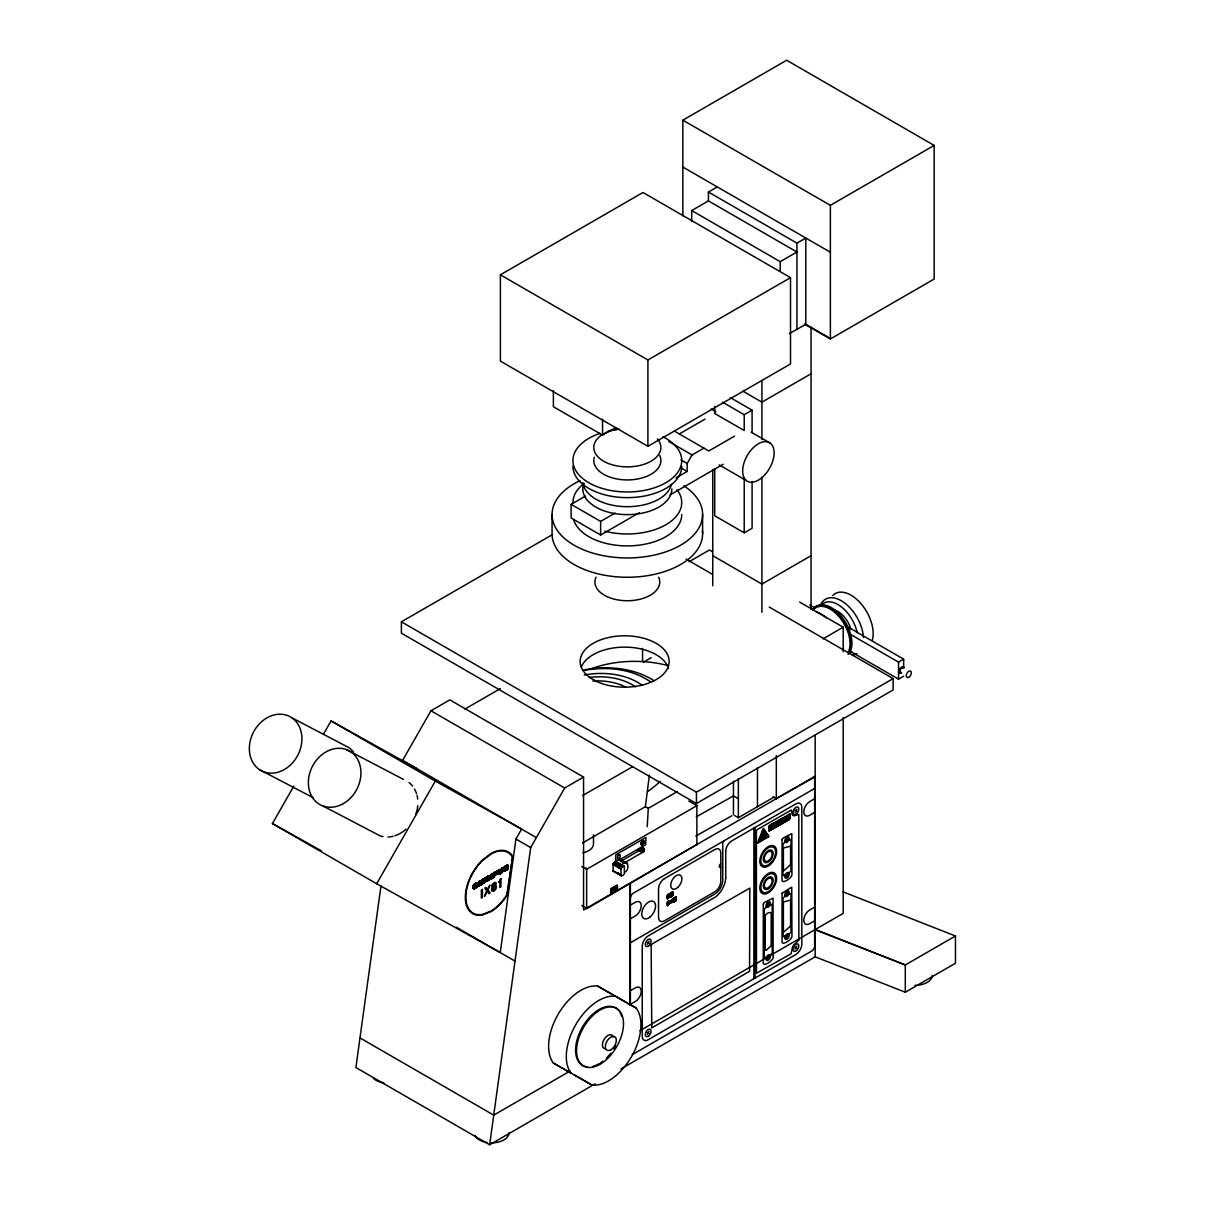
<?xml version="1.0" encoding="UTF-8"?>
<svg xmlns="http://www.w3.org/2000/svg" width="1205" height="1205" viewBox="0 0 1205 1205"><rect width="100%" height="100%" fill="white"/><g stroke="black" fill="none" stroke-linecap="round" stroke-linejoin="round"><path stroke-width="1.5" d="M499.819 872.571L498.448 874.107L498.192 870.326L499.804 869.392C501.566 871.004 498.313 876.668 499.909 872.751M499.879 874.032L502.124 872.48A1.823 1.054 -60 0 0 502.907 871.034L502.952 867.57L501.355 868.504L501.325 871.697L499.714 874.092M507.471 869.468C511.056 862.644 502.455 874.966 505.543 869.784A2.259 1.31 -60 0 0 506.416 869.257L507.712 866.922M630.381 990.706L635.321 987.844A8.375 4.835 -60 0 1 641.241 991.278A8.375 4.835 -60 0 1 635.306 1001.536L630.381 1004.398L630.381 883.461M670.884 892.875L667.434 898.84L667.434 894.863L668.413 894.306L668.413 895.436L672.706 891.971M667.434 903.961L668.413 901.129L667.434 901.702L667.434 905.708L668.413 903.991L675.869 900.828L676.306 897.002L673.475 902.214M669.86 897.439L672.782 895.496L672.767 892.001L669.86 897.439L669.408 896.58L667.434 898.84M762.72 834.282L763.669 831.631L762.84 835.878L763.94 832.022M768.715 829.206L769.603 825.32L790.344 813.962L789.742 819.355L769.031 831.058L768.715 829.206L771.637 824.145M620.921 1068.956L815.167 956.815L815.167 735.05M508.389 867.675L507.109 869.784A11.598 6.703 -60 0 1 506.778 870.04L505.889 870.628M506.296 865.491L504.518 869.197L503.871 867.57A2.32 1.341 -60 0 1 504.443 866.802L508.028 865.326L506.778 866.561M474.363 886.503L473.294 888.627L477.24 886.684A2.787 1.612 -60 0 0 478.039 885.283L478.219 883.702M641.406 847.989L644.419 849.977L641.406 847.416M763.744 834.929L763.096 837.4L763.774 834.342M763.699 835.411L760.144 841.617M613.827 891.79L614.776 889.862L613.887 890.706M615.107 861.861L612.968 864.241L613.315 871.396M621.193 875.93L620.831 868.775L623.106 866.335L614.942 861.952M501.355 871.607L502.952 868.715M640.909 844.057C644.163 836.39 644.329 843.605 641.497 844.871L643.636 840.985L641.211 844.69M647.206 826.72L648.305 808.344L677.225 791.64M763.578 836.963L763.669 835.984M493.041 876.065L496.761 871.2L497.71 872.42A1.732 0.994 -60 0 1 496.987 873.776L496.822 873.941M763.85 833.258L765.07 830.953L763.277 828.407L757.568 843.108L768.986 836.526L765.07 830.953M495.15 874.951L497.334 871.185L494.622 874.288L495.451 871.908M474.529 885.389A2.41 1.401 -60 0 0 474.363 886.187L473.068 888.462L472.857 886.293A2.756 1.582 -60 0 1 473.701 884.786L476.668 882.783L478.219 883.687M644.434 849.932L641.391 848.275M614.505 890.254L613.887 891.836M640.894 843.666L642.325 841.165M761.997 840.548L763.368 837.912M649.39 775.101L645.383 806.702L582.572 842.958M381.006 885.72L355.897 1067.525L489.637 1144.75L595.089 1083.867M323.603 733.935L331.044 720.906L435.291 781.081L521.614 829.1L515.936 839.042L500.256 952.568L376.668 883.747L272.42 823.557L293.824 786.082M489.637 1144.75L530.682 847.567L564.693 787.995L583.566 777.105L583.566 909.971L815.152 776.201M512.185 856.604A34.9 20.154 -60 0 0 491.354 853.848L482.286 860.701L478.069 865.401A35.096 20.259 -60 0 0 468.64 882.241A34.779 20.078 -60 0 0 466.877 888.341A35.111 20.274 -60 0 0 465.958 899.849A34.779 20.078 -60 0 0 468.64 908.691A35.081 20.259 -60 0 0 478.069 914.655L482.286 914.49L491.083 911.04A34.945 20.169 -60 0 0 506.808 894.893L512.697 856.198A35.623 20.575 -60 0 0 491.369 853.261L482.12 860.265L477.813 865.054A35.804 20.666 -60 0 0 468.203 882.226A35.623 20.575 -60 0 0 466.41 888.356A35.804 20.681 -60 0 0 466.365 905.091A35.623 20.575 -60 0 0 468.218 909.218A35.804 20.681 -60 0 0 477.813 915.303L482.12 915.122L491.098 911.598A35.623 20.575 -60 0 0 507.26 894.908L512.697 856.198M640.924 843.47L642.205 841.256M478.204 884.681L476.698 887.241M644.359 850.353L641.346 848.561M497.71 872.465L496.867 873.881M774.981 823.361L773.429 827.669L775.267 825.606L776.065 826.163L774.981 823.361L776.08 821.584M643.937 842.687L643.033 844.253M490.902 876.728C490.676 882.813 487.227 875.809 488.161 880.674L486.82 881.458L486.805 876.894C488.612 874.182 490.209 878.535 488.838 879.545M489.576 878.068L490.631 874.694L492.303 873.73L492.303 878.294L490.947 879.078L490.932 876.743M644.313 850.519L641.271 848.817M643.832 843.003L643.154 844.118M644.253 850.7L641.196 849.043M478.039 885.283L477.165 886.775M778.294 820.304L773.354 828.859M484.485 878.852L486.428 877.12L484.711 882.678L483.13 883.581C480.403 878.4 483.582 881.488 485.013 877.933M697.273 844.313L586.654 908.706L586.654 869.302L697.273 805.437M474.529 885.404L475.192 884.44M769.995 905.076L770.146 904.729A3.148 1.808 -60 0 0 768.218 901.988A3.148 1.808 -60 0 0 766.29 906.958L766.651 907.275A3.148 1.808 -60 0 0 769.784 905.467L772.224 904.368L772.224 953.185L770.146 955.219A3.148 1.808 -60 0 1 768.413 960.069A3.148 1.808 -60 0 1 766.124 957.945A3.148 1.808 -60 0 1 769.784 954.902L769.995 955.053M788.778 894.185L788.913 893.839A3.148 1.808 -60 0 0 786.986 891.098A3.148 1.808 -60 0 0 785.073 896.053L785.419 896.384A3.148 1.808 -60 0 0 788.567 894.577L790.992 893.462L790.992 932.143L788.913 934.176A3.148 1.808 -60 0 1 787.181 939.011A3.148 1.808 -60 0 1 784.907 936.888A3.148 1.808 -60 0 1 788.567 933.845L788.778 933.996M501.22 872.013L502.952 869.046M770.462 828.648A2.003 1.16 -60 0 0 772.782 827.443A2.335 1.341 -60 0 0 773.023 826.796L774.514 823.617M644.088 851.076L639.207 849.028M785.419 935.652L783.084 936.707L782.994 898.087L785.208 896.234M784.214 818.933L785.78 818.376M644.027 851.212L639.524 848.501M784.44 822.458L785.434 820.605M474.906 888.477L477.978 883.129M474.89 884.756L475.824 883.084M785.555 819.852L785.524 819.897A1.898 1.1 -60 0 0 785.871 818.828A1.988 1.145 -60 0 0 785.796 818.361M500.15 873.926L501.054 872.3M769.182 831.104L773.851 822.864M477.451 882.753L476.487 884.47L476.517 882.813M504.443 869.965L503.72 871.215L504.714 869.814M473.49 888.703L474.409 886.79L473.881 888.718M507.004 865.22L506.386 866.561M771.125 830.14L772.164 828.317M475.538 884.214L476.276 882.888M495.767 872.706L496.52 871.305M644.042 842.069L642.431 844.72L644.027 842.205M764.392 829.989L759.105 839.162M474.469 888.612L474.725 887.317M476.547 884.696L477.617 882.813L476.577 884.952M495.451 873.806L493.146 877.797L493.041 873.294L496.37 871.381L495.421 872.902M496.55 874.137L497.755 872.013M499.367 874.197L500.03 872.827M505.151 867.48L504.112 869.272L506.04 865.612M506.04 866.576L506.898 865.25M643.967 851.287L639.358 848.787M583.566 777.105L449.811 699.879L430.953 710.769L402.606 760.4L536.361 837.626M376.668 883.747L435.291 781.081M476.352 884.244L477.12 882.723M474.077 888.703L474.89 887.362M488.432 878.686L489.17 877.391M765.747 831.917L762.931 836.918M787.166 815.183L782.226 823.738M481.337 884.621L482.226 883.084M486.805 877.692L487.483 876.517M495.707 874.634L497.575 871.381M501.611 872.947L502.952 870.613M504.172 870.13L503.6 871.125L503.886 870.281M504.669 869.151L505.874 867.48C509.113 865.612 504.112 871.14 506.778 867.178M503.464 870.914L505.121 869.573L504.443 871.245M505.196 868.971L506.326 867.329L505.061 869.016M505.196 870.974L505.452 869.799M506.19 868.579L507.064 867.088M506.446 870.281L508.254 867.133M762.946 838.59L766.425 832.881M473.701 888.733L474.484 887.046M476.397 884.289L477.3 882.723M476.005 887.829L478.249 883.943M482.271 879.514L481.955 880.689L483.069 879.093M479.68 885.57L480.569 884.033M480.238 885.253L481.126 883.717M480.78 884.937L481.669 883.401M481.051 884.786L481.94 883.235M482.828 881.729L483.762 880.087L482.708 881.593M481.608 884.47L482.497 882.919L482.603 883.898L478.822 886.067L478.822 881.503L480.494 880.539L480.494 884.078L482.603 882.858M482.934 881.849L483.868 880.222M483.25 883.506L484.982 880.509M486.805 878.957L488.311 876.035M488.341 878.505L489.004 877.044M486.805 881.171L488.161 878.807M487.106 881.292L488.161 879.439M488.507 878.852L489.26 877.556M489.29 880.027L492.303 874.514M490.932 878.144L492.303 875.779M490.932 878.776L492.303 876.412M491.776 878.596L492.303 877.361M494.878 873.218L495.722 871.757M495.421 874.8L497.469 871.26M498.192 870.959L498.734 870.01M496.249 874.318L499.021 869.844M498.192 872.224L499.292 869.694M498.192 872.541L499.804 869.754M498.192 873.173L499.804 870.387M498.237 873.73L499.804 871.019M498.418 874.062L499.804 871.336M498.674 874.243L499.804 871.983M501.355 869.603L502.304 867.946M501.355 869.92L502.59 867.796M501.355 870.236L502.862 867.63M501.355 870.884L502.952 868.097M501.355 871.2L502.952 868.413M505.799 866.711L506.537 865.386M507.32 866.244L507.908 865.22M642.401 844.735L644.042 841.858M667.434 895.767L668.218 894.411M667.434 896.535L668.413 894.818M667.434 897.303L668.549 895.345M667.434 897.815L669.001 895.089M671.411 896.55L672.857 894.035M668.911 903.705L670.387 901.144M669.362 903.449L670.839 900.888M673.264 902.319L676.156 896.821L668.413 902.274M674.8 901.445L676.321 898.81M675.026 901.31L676.321 899.066M762.629 833.001L763.413 831.646L762.66 833.378M647.251 1034.493L649.073 1031.344M762.78 834.884L763.895 832.685M763.88 833.062L758.307 842.687M763.639 836.285L763.021 837.355L763.624 836.571M765.702 838.409L767.781 834.794M788.883 819.897L790.45 817.171M794.984 949.209L796.791 946.061M675.96 477.903L687.181 471.426L687.181 463.473L692.092 454.948L703.901 448.139M472.857 886.293L473.821 884.621M472.721 886.85L474.303 884.139M472.691 887.226L474.725 883.777M472.782 888.01L474.981 883.581M476.562 885.268L477.873 882.994M475.689 888.055L478.084 883.28M475.403 888.221L480.072 880.795M478.822 883.25L479.801 880.945M476.427 887.498L478.249 884.244M478.822 883.566L480.494 880.689M478.822 884.53L480.494 881.006M478.822 885.148L480.494 881.955M478.867 886.052L480.494 882.587M481.955 880.689L482.813 879.198M479.967 885.419L480.494 883.867M482.166 880.96L483.175 879.228M480.509 885.103L481.398 883.551M484.094 879.831L485.284 877.782M483.039 881.985L485.555 877.617M483.13 882.467L485.841 877.466M482.437 883.988L486.383 877.15M483.13 883.099L486.037 878.053M483.808 883.19L484.711 881.307M486.805 878.325L488.025 876.186M486.805 879.273L488.582 876.186M486.805 879.906L488.673 876.366M486.805 880.855L488.838 876.698M486.82 881.458L488.161 879.138M488.673 879.198L489.426 877.903M489.878 877.12L491.61 874.137M488.914 879.725L491.881 873.971M492.303 874.197L489.094 880.072L492.303 874.83M489.576 879.861L490.299 878.611M493.041 873.851L493.523 873.023M490.932 877.827L492.303 875.463M493.041 874.484L494.08 872.706M490.932 878.46L492.303 876.095M493.041 874.8L494.351 872.541M490.947 879.078L492.303 876.728M493.041 875.116L494.622 872.39M491.218 878.912L492.303 877.044M493.041 875.749L494.894 872.224M493.041 877.014L494.622 873.64M495.15 873.068L495.993 871.592M493.041 877.33L494.909 874.122M493.689 877.481L495.18 873.956M493.96 877.33L494.622 875.553M495.978 874.484L497.68 871.546M498.192 871.908L499.563 869.528M498.192 872.857L499.804 870.07M501.355 869.287L502.033 868.097M501.355 870.552L502.952 867.781M500.406 873.791L502.952 869.362M500.678 873.64L502.952 869.679M501.039 873.399L502.952 869.995M503.615 868.85L505.166 866.184M504.805 869.106L505.874 867.48M507.049 866.395L507.877 865.205M506.778 870.04L508.359 867.389M610.528 894.908L610.92 888.793L617.337 885.088L617.728 890.766M642.476 841.075L641.03 844.434L642.611 841M641.105 844.585L643.139 840.849M643.967 841.467L642.551 844.66M667.434 895.511L667.992 894.532M667.434 896.023L668.413 894.306M667.434 897.559L668.413 895.33M669.408 894.396L669.995 893.387M667.434 898.071L670.206 893.251M667.434 898.584L670.432 893.131M668.624 897.017L671.321 892.619M669.076 896.776L671.772 892.363M669.408 896.701L672.209 892.107M669.513 897.424L672.42 891.986M669.558 897.454L672.721 891.986M670.311 897.198L672.857 892.754M667.434 902.681L668.278 901.22M670.522 897.062L672.857 893.026M667.434 903.193L668.413 901.476M670.959 896.806L672.857 893.523M671.637 896.43L672.857 894.291M672.074 896.174L672.857 894.803M667.434 904.473L668.835 902.033M672.42 895.963L672.857 895.059M667.434 905.241L669.061 901.912M667.434 905.497L669.724 901.521M667.916 905.422L669.95 901.4M667.706 905.542L670.613 901.009M669.573 903.313L671.275 900.632M670.025 903.072L671.727 900.376M670.462 902.816L671.953 900.24M670.688 902.681L672.39 899.984M647.251 944.359L649.073 941.21M671.351 902.304L674.258 897.77M672.013 901.912L674.047 897.891M672.239 901.777L674.71 897.499M672.691 901.521L674.936 897.379M672.857 901.732L675.598 896.987M676.005 896.791L672.917 902.214L676.156 896.821M673.911 901.958L676.321 898.041M674.574 901.581L676.321 898.553M675.237 901.189L676.321 899.322M675.689 900.933L676.321 899.834M761.62 832.655L763.729 829.025M762.69 833.755L763.624 831.616L762.705 833.981M762.72 834.131L763.88 831.796M762.855 836.014L763.85 833.453L762.901 836.541L763.729 835.216M762.886 836.39L763.759 834.628M763.85 839.478L767.103 833.845M767.54 837.355L768.459 835.773M775.568 827.579L780.509 819.023M777.782 826.299L782.723 817.743M779.997 825.018L784.952 816.463M786.654 821.177L790.45 814.61M794.984 812.29L796.791 809.142M786.082 841.241L787.904 838.093M767.314 906.13L769.121 902.982M786.082 876.894L787.904 873.746M786.082 895.24L787.904 892.092M786.082 938.138L787.904 934.99M472.963 888.341L474.424 885.826M474.273 888.672L475.086 887.362M478.822 882.301L479.515 881.111M478.822 884.199L480.494 881.322M479.138 885.886L480.494 883.551M482.286 881.081L483.567 879.801M481.88 884.304L482.603 883.069M490.315 875.734L491.053 874.453M488.597 879.017L489.335 877.737M493.041 874.167L493.794 872.857M494.878 875.116L495.797 873.595M498.192 873.474L499.804 870.703M503.585 868.594L504.835 866.44M503.69 869.031L505.482 865.943M502.003 872.601L502.907 871.034M506.507 866.711L507.425 865.13M505.452 868.85L506.567 867.254M667.434 896.279L668.413 894.577M667.434 896.791L668.413 895.074M667.856 898.599L668.413 897.379M667.434 902.937L668.413 901.235M667.434 903.449L668.413 901.732M667.434 903.705L668.413 902.003M671.125 902.425L672.616 899.849M672.857 899.412L673.354 898.282M672.857 899.668L673.821 898.011M762.84 835.788L763.819 833.664L762.795 835.186M767.314 959.195L769.121 956.047M474.665 888.552L475.433 887.226M484.079 883.039L484.711 881.94M499.533 874.152L500.226 872.842M505.362 870.899L506.221 869.423M768.775 826.525L769.347 825.53M476.216 884.139L476.924 882.753M503.795 869.151L505.784 865.762M472.872 888.19L474.589 885.268M504.985 869.649L503.886 871.275M506.16 870.477L508.179 867.043M496.144 872.812L497.002 871.14M789.38 813.902L786.172 819.34A2.064 1.19 -60 0 1 784.877 821.072A2.169 1.25 -60 0 1 784.425 821.223A1.973 1.145 -60 0 1 783.642 820.756A2.621 1.506 -60 0 1 783.506 820.123M476.05 884.078L476.728 882.768M503.63 868.157L504.443 866.802M504.865 871.11L505.678 869.739M763.111 831.827L762.87 832.113M504.293 869.257L505.287 867.645M643.877 851.453L639.057 849.209M785.419 820.048L784.229 820.56M643.741 851.649L638.876 849.404M643.575 851.86L638.68 849.585M613.782 862.931L621.885 867.239M621.66 867.464L613.707 863.006M621.494 865.039C628.197 857.583 630.411 869.965 624.521 872.315M643.38 852.055L638.484 849.736M622.036 867.088L614.098 862.614M615.559 861.635L621.614 864.919C610.332 863.834 619.069 856.529 621.885 860.671L643.545 848.064M614.354 862.388L622.322 866.847M643.199 852.236L638.228 849.902M766.41 950.158L771.17 945.654L771.185 913.285C770.296 911.161 765.431 913.752 765.25 915.905L765.25 949.691L766.244 950.263M642.958 852.402L637.927 850.007M771.772 825.726L771.456 825.937A1.582 0.919 -60 0 0 770.944 826.705L770.763 827.413A1.777 1.024 -60 0 0 770.854 828.001L770.959 828.121M724.25 840.668L724.1 840.759A2.109 1.22 -60 0 0 722.759 843.229L722.759 880.313A11.131 6.417 -60 0 1 714.881 893.959L630.381 942.777M682.858 215.846L682.858 120.169L786.654 60.25L934.161 145.413L934.161 279.048L830.381 338.966L804.443 323.994M500.391 274.815L642.988 192.484L790.51 277.647L790.51 363.955L647.913 446.287L500.391 361.108L500.391 274.815L647.913 359.979L790.51 277.647M691.715 221.584L691.715 210.559L780.222 261.666L796.942 252.011L708.435 200.904L708.435 192.047L717.276 186.926M691.715 210.559L708.435 200.904M682.858 120.169L830.381 205.332L934.161 145.413M708.435 192.047L796.942 243.139L805.799 238.033L805.799 324.341L830.381 338.53M553.381 390.872L553.381 406.718L602.56 435.11L615.574 427.594M789.35 333.619L805.799 324.341M679.304 433.951L705.061 419.084M639.358 512.652L600.632 535.005L571.125 517.984L571.125 504.353L585.555 496.023M811.055 373.791L761.922 402.154L742.883 391.158M722.473 402.154L744.223 414.716L752.086 410.167L752.086 432.67M769.227 607.079L893.116 678.611L893.116 689.968L696.43 803.524L401.386 633.182L401.386 621.825L552.568 534.553M734.568 436.12L708.811 450.971L674.393 431.104M571.125 504.353L600.632 521.388L615.062 513.059M670.01 494.954L723.241 464.226M689.2 561.666L709.444 549.977L712.667 551.845M714.716 468.865L714.716 515.785L744.223 532.821L752.086 528.272L752.086 481.398M464.934 709.067L500.361 688.612M811.055 555.716L761.922 584.079L712.742 555.686M643.606 662.057L651.182 657.689M822.955 638.891L843.199 627.202L843.199 651.679M582.572 795.586L632.505 766.757M496.37 874.258L493.041 877.858M493.96 887.016L493.99 887.001A1.898 1.1 -60 0 1 495.15 887.151A1.612 0.934 -60 0 1 495.225 887.618A1.642 0.949 -60 0 1 495.119 888.175A1.717 0.994 -60 0 1 494.035 889.576M494.005 890.796L493.914 890.857A3.374 1.943 -60 0 1 493.176 891.158A3.193 1.838 -60 0 1 492.483 891.188A3.766 2.169 -60 0 1 491.926 890.962A2.937 1.702 -60 0 1 491.61 890.435A2.741 1.582 -60 0 1 491.519 889.787L491.535 889.606A2.922 1.687 -60 0 1 491.7 888.853M849.932 634.071L898.538 662.132L903.66 659.165L903.66 667.691M401.386 621.825L696.43 792.167L893.116 678.611M849.932 651.107L898.538 679.168L903.66 676.201M585.479 868.534L586.308 868.037M620.168 859.391L645.684 844.66L645.955 837.46L615.845 854.737L615.71 861.515L624.371 866.47L624.371 873.791L622.865 875.538M624.988 862.509L642.039 852.673M610.92 890.329L617.337 886.624M610.92 891.052L617.337 887.362M734.673 815.574L738.364 817.698L774.107 797.062M611.643 891.098L616.614 888.221M814.655 788.462L633.333 893.146A4.187 2.425 -60 0 0 630.381 898.282M630.381 905.136L635.321 902.274A8.375 4.835 -60 0 1 641.241 905.693A8.375 4.835 -60 0 1 635.321 915.951L630.381 918.828M814.655 798.734L809.715 801.596A8.375 4.835 -60 0 0 803.795 811.854A8.375 4.835 -60 0 0 809.715 815.273L814.655 812.426M772.541 825.877L773.023 825.591A2.094 1.205 -60 0 0 772.766 825.229A2.259 1.295 -60 0 0 772.541 825.094M814.655 907.124L809.715 909.986A8.42 4.865 -60 0 0 803.901 918.858A8.42 4.865 -60 0 0 807.501 924.461A8.33 4.82 -60 0 0 809.715 923.678L814.655 920.831M570.025 1071.079L493.734 1115.137L359.979 1037.912M639.84 1030.787L843.199 913.375L843.199 717.577M815.167 956.815L905.301 992.212L955.46 963.262L955.46 935.999L905.301 964.964L815.152 929.658M773.023 826.796L771.592 828.212M696.249 816.854L733.453 795.887L738.364 798.734M695.752 836.104L731.812 815.785M615.303 861.771L623.196 866.29M642.762 852.522L637.49 850.052M642.099 844.871L643.801 841.165M843.018 891.836L955.46 935.999M815.167 929.552L905.301 964.964L905.301 992.212M291.866 717.803A30.592 24.974 -62.4 0 1 285.434 768.865A30.592 24.974 -62.4 0 1 249.616 744.419A30.592 24.974 -62.4 0 1 291.866 717.803L348.832 747.582A30.592 24.974 -62.4 0 1 353.622 752.116M346.438 749.585L403.404 779.364M259.406 769.573L313.119 797.665M322.85 805.934L379.816 835.713A30.592 24.974 -62.4 0 0 382.979 836.601M331.044 720.906L417.367 768.911M272.42 823.557L321.208 850.73M597.529 986.021L636.195 1008.088A45.73 26.405 -60 0 1 631.586 1056.469A45.73 26.405 -60 0 1 592.047 1085.118L553.351 1063.021A45.715 26.39 -60 0 1 557.96 1014.625A45.715 26.39 -60 0 1 597.529 986.021L636.195 1008.088M587.046 908.465L581.819 905.452M786.082 839.147L787.904 840.186M767.314 957.101L769.121 958.141M682.858 167.058L830.381 252.222M730.351 397.62L752.086 410.167M711.161 409.052L715.951 411.824M751.182 432.158L770.387 443.244A22.247 12.848 -60 0 1 761.229 478.174A22.247 12.848 -60 0 1 743.575 464.377A22.247 12.848 -60 0 1 770.387 443.244M719.189 464.904L746.407 480.629M668.805 441.512L692.092 454.948M680.961 459.888L687.181 463.473M680.961 467.826L687.181 471.426M809.685 604.925L814.55 607.727M848.576 627.368L903.66 659.165M799.683 602.078L843.199 627.202M686.097 559.09L712.185 574.152M773.098 796.821L776.321 798.674L776.321 755.595M794.984 810.197L796.791 811.236M688.808 801.024L696.867 805.663L696.867 845.067M786.082 874.8L787.904 875.839M645.067 806.476L648.305 808.344M786.082 893.146L787.904 894.185M767.314 904.036L769.121 905.091M430.953 710.769L564.693 787.995M641.406 847.296L644.344 848.606M786.082 936.044L787.904 937.098M794.984 947.115L796.791 948.154M620.711 859.496L627.187 863.232M620.033 859.391L627.639 863.789M619.611 859.436L626.314 863.232M619.28 859.527L626.314 863.503M619.069 859.617L625.079 862.976M618.722 859.767L624.853 863.066M618.617 859.828L624.521 863.247M622.051 864.919L624.25 866.184M615.454 861.68L624.386 866.606M614.701 862.117L622.789 866.515M614.49 862.283L622.548 866.681M613.556 863.172L621.554 867.57M613.39 863.383L620.982 868.338M613.074 863.895L620.891 868.564M612.999 864.121L620.831 868.775M612.953 864.347L620.816 869.001M617.879 872.947L621.102 874.74M617.608 873.068L620.997 874.785M614.113 871.351L620.726 874.89M612.953 870.838L621.961 875.899M612.968 871.019L621.554 875.945M581.819 866.515L586.654 869.302M515.936 839.042L530.682 847.567M456.273 927.187L515.002 961.093M574.348 1074.89L592.047 1085.118M553.351 1063.021L571.05 1073.248A45.715 26.39 -60 0 1 575.674 1024.852A45.715 26.39 -60 0 1 615.228 996.249M647.251 942.25L649.073 943.304M647.251 1032.399L649.073 1033.453M788.778 872.751L788.567 872.601A3.148 1.808 -60 0 0 784.907 875.658A3.148 1.808 -60 0 0 787.181 877.767A3.148 1.808 -60 0 0 788.913 872.932L790.992 870.929L790.992 839.433L788.778 840.186M785.208 842.235L785.419 842.4A3.148 1.808 -60 0 0 789.079 839.343A3.148 1.808 -60 0 0 786.805 837.219A3.148 1.808 -60 0 0 785.073 842.069L782.994 844.057L782.994 875.553L785.208 874.815M898.538 662.132L898.538 679.168M830.381 205.332L830.381 338.966M811.055 327.142L811.055 609.173M796.942 243.139L796.942 329.447M780.222 261.666L780.222 270.854M776.999 822.202C776.653 829.808 780.207 817.367 778.927 823.136A1.672 0.964 -60 0 1 777.737 825.199A1.672 0.964 -60 0 1 776.547 824.506L776.547 822.458M775.628 799.02L814.655 777.059L814.655 945.925A4.187 2.41 -60 0 1 811.703 951.061L633.333 1054.029A4.187 2.425 -60 0 1 632.248 1054.42M766.44 907.124L764.211 908.992L764.211 957.809L766.44 957.101M761.922 380.434L761.922 439.659M761.922 477.18L761.922 612.276M757.463 767.856L757.463 806.672M755.068 827.428L755.068 978.038M753.893 828.121L753.893 978.716M744.223 414.716L744.223 430.531L714.716 413.511L714.716 406.477M744.223 478.385L744.223 532.821M738.364 778.535L738.364 817.698M733.453 781.202L733.453 814.866M725.726 851.227L725.726 877.466M712.742 469.423L712.742 585.766M702.605 514.49L702.605 533.8M696.43 792.167L696.43 803.524M647.913 359.979L647.913 446.287M642.566 648.471L642.566 661.575M630.079 883.627L630.079 1005.347M616.885 885.344L616.885 886.895M616.614 887.769L616.614 891.399M616.252 885.72L616.252 887.257M615.619 886.082L615.619 887.618M614.987 886.443L614.987 887.98M614.354 886.805L614.354 888.341M613.571 887.257L613.571 888.793M612.788 887.708L612.788 889.245M612.004 888.16L612.004 889.712M611.643 890.646L611.643 894.276M611.221 888.612L611.221 890.164M602.56 419.265L602.56 435.11M600.632 521.388L600.632 535.005M593.493 834.809L593.493 844.042A16.117 9.309 0 0 1 582.889 852.794M552.056 514.49L552.056 533.8A75.267 43.455 0 0 0 630.125 577.225A75.267 43.455 0 0 0 702.394 530.562M620.048 1012.381A33.198 19.175 -60 0 1 621.69 1016.402M615.74 1046.061A33.198 19.175 -60 0 1 613.932 1049.013M610.905 1053.185A33.198 19.175 -60 0 1 606.416 1058.111M602.846 1061.183A33.198 19.175 -60 0 1 600.406 1062.915M599.171 1063.654A33.198 19.175 -60 0 1 593.101 1066.289M587.422 1066.892A33.198 19.175 -60 0 1 582.361 1027.202A33.198 19.175 -60 0 1 619.325 1011.251M605.181 1048.802A7.757 4.474 -60 0 1 604.549 1038.68A7.757 4.474 -60 0 1 613.194 1037.008M409.082 782.572A30.592 24.974 -62.4 0 1 412.577 786.112M414.46 788.929A30.592 24.974 -62.4 0 1 416.553 793.764M417.05 795.481A30.592 24.974 -62.4 0 1 417.698 799.111M417.758 805.558A30.592 24.974 -62.4 0 1 415.68 814.746M406.055 829.145A30.592 24.974 -62.4 0 1 394.848 835.788M393.146 836.285A30.592 24.974 -62.4 0 1 387.995 837.008M770.251 827.925A2.003 1.16 -60 0 1 771.381 825.651M720.786 867.193A2.094 1.205 -60 0 1 719.31 866.335A2.094 1.205 -60 0 1 720.786 863.774M725.726 877.466A16.689 9.64 -60 0 1 723.919 885.765A16.825 9.715 -60 0 1 719.219 893.432A16.674 9.625 -60 0 1 715.017 897.273L648.17 935.939A8.375 4.835 -60 0 0 642.235 946.211L642.235 1036.345A8.375 4.835 -60 0 0 648.17 1039.764L795.887 954.481A8.375 4.835 -60 0 0 801.822 944.208L801.822 807.29A8.375 4.835 -60 0 0 795.887 803.871L731.661 840.954A8.375 4.835 -60 0 0 725.726 851.227M771.983 825.546A1.582 0.919 -60 0 1 772.3 825.455M785.449 817.547A2.064 1.19 -60 0 1 785.796 817.608L785.886 817.547A2.726 1.567 -60 0 1 786.323 818.677M786.308 818.541A2.5 1.446 -60 0 1 786.172 819.34M783.551 820.243A1.973 1.145 -60 0 1 785.464 817.638M770.552 828.558A1.928 1.115 -60 0 1 770.402 828.302A2.726 1.567 -60 0 1 770.326 827.76M771.938 825.365A1.928 1.115 -60 0 1 772.51 825.32M771.456 825.41A1.853 1.069 -60 0 1 771.787 825.199M783.958 819.837A1.551 0.889 -60 0 1 784.199 818.933M784.018 820.319A2.094 1.205 -60 0 1 783.958 819.897M491.715 888.733A2.741 1.582 -60 0 1 492.122 887.859A3.163 1.823 -60 0 1 492.725 887.106A2.621 1.506 -60 0 1 491.896 886.624A2.32 1.341 -60 0 1 491.866 885.268M495.496 889.516A2.922 1.687 -60 0 1 494.848 890.224A3.284 1.898 -60 0 1 494.155 890.661M495.451 889.471A3.284 1.898 -60 0 0 495.993 888.597A2.922 1.687 -60 0 0 496.415 886.94L496.415 886.94A3.028 1.747 -60 0 0 495.24 885.66A2.666 1.536 -60 0 0 496.038 884.214A2.455 1.416 -60 0 0 496.159 883.551A2.033 1.175 -60 0 0 496.068 882.994A2.877 1.657 -60 0 0 495.27 882.467A3.043 1.747 -60 0 0 494.08 882.768L494.02 882.813A2.787 1.612 -60 0 0 493.282 883.34A3.013 1.747 -60 0 0 492.664 883.973A2.756 1.597 -60 0 0 492.227 884.606A2.561 1.476 -60 0 0 491.881 885.419M493.598 889.727A1.717 0.994 -60 0 1 492.935 889.395M492.8 888.477A1.898 1.1 -60 0 1 493.523 887.347M493.93 889.636A1.732 0.994 -60 0 1 493.463 889.817M492.77 889.411A1.732 0.994 -60 0 1 492.8 888.311M493.508 887.151A1.732 0.994 -60 0 1 493.96 886.805M508.329 868.052A1.702 0.979 -60 0 1 507.697 869.242M617.894 855.746A1.973 1.145 -60 0 1 618.873 854.691M618.858 854.722A2.033 1.175 -60 0 1 620.259 855.61M618.346 858.502A2.094 1.22 -60 0 1 617.773 856.258M620.289 855.686A2.154 1.25 -60 0 1 618.18 858.578M589.335 677.421A63.865 45.157 -15 0 1 635.472 686.805M592.86 681.081A56.951 40.277 -15 0 1 625.726 687.151M582.482 670.206A87.814 62.103 -15 0 1 654.029 680.735M583.265 670.507A81.669 57.75 -15 0 1 650.474 681.819M584.274 674.996A71.035 50.218 -15 0 1 642.31 685.359M660.099 781.427A87.814 62.103 -15 0 1 647.477 791.67M589.426 669.453A79.861 46.106 0 0 1 667.826 665.521M581.277 667.073A44.51 25.697 0 0 1 625.982 647.145A44.51 25.697 0 0 1 668.549 668.579M900.858 672.059A2.169 1.25 -60 0 1 900.286 671.727M900.135 670.477A2.169 1.25 -60 0 1 900.858 668.986M902.018 668.127A2.169 1.25 -60 0 1 902.711 668.188M901.626 673.023A3.6 2.079 -60 0 1 899.081 671.803A3.6 2.079 -60 0 1 901.174 667.434A3.6 2.079 -60 0 1 904.081 667.886M820.379 605.573A31.435 18.15 60 0 1 844.404 602.801A31.435 18.15 60 0 1 863.443 637.535M856.981 653.622A31.435 18.15 60 0 1 852.387 655.038M821.554 604.925A28.227 16.298 60 0 1 841.361 606.883A28.227 16.298 60 0 1 857.177 632.745M852.01 652.026A28.227 16.298 60 0 1 849.344 653.065M834.282 609.911A19.747 11.402 60 0 1 851.031 629.643M813.345 609.143A29.236 16.885 60 0 1 841.587 616.719A29.236 16.885 60 0 1 849.163 653.682M832.745 595.571A31.435 18.15 60 0 1 860.34 602.967A31.435 18.15 60 0 1 872.42 639.84M812.2 609.805A29.236 16.885 60 0 1 840.442 617.367A29.236 16.885 60 0 1 848.019 654.345M812.833 610.574A28.227 16.298 60 0 1 839.328 616.96A28.227 16.298 60 0 1 848.2 652.267M816.116 611.929A28.227 16.298 60 0 1 826.449 617.894M683.913 485.826A75.267 43.455 0 0 1 676.231 547.537A75.267 43.455 0 0 1 569.468 542.28A75.267 43.455 0 0 1 579.951 480.72M671.833 488.944A44.51 25.697 0 0 1 622.955 514.505A44.51 25.697 0 0 1 583.672 483.913M681.744 466.23A54.406 31.42 0 0 1 627.323 497.635A54.406 31.42 0 0 1 572.917 466.23M677.029 489.787A54.406 31.42 0 0 1 665.672 524.853A54.406 31.42 0 0 1 604.865 531.179M572.917 502.56A54.406 31.42 0 0 1 584.154 483.446M671.456 484.35A44.51 25.697 0 0 1 625.862 506.672A44.51 25.697 0 0 1 582.919 482.663M658.638 577.18A32.415 18.708 0 0 1 627.323 600.738A32.415 18.708 0 0 1 596.023 577.18M662.825 436.737A54.406 31.42 0 0 1 664.332 483.582A54.406 31.42 0 0 1 583.551 479.198A54.406 31.42 0 0 1 600.12 433.348M608.163 431.149A54.406 31.42 0 0 1 616.689 429.733M681.744 514.49A54.406 31.42 0 0 1 631.601 545.805A54.406 31.42 0 0 1 573.58 519.415M659.738 455.535A33.544 19.37 0 0 1 628.784 479.906A33.544 19.37 0 0 1 594.291 457.177M657.418 438.921A33.544 19.37 0 0 1 645.97 463.594A33.544 19.37 0 0 1 602.093 460.265A33.544 19.37 0 0 1 602.108 434.719M603.6 433.8A33.544 19.37 0 0 1 618.647 428.784M508.992 1132.821A17.382 10.032 0 0 1 491.61 1142.867M487.106 1142.521A17.382 10.032 0 0 1 474.815 1135.426M383.853 1082.903A17.382 10.032 0 0 1 373.294 1078.234M932.278 975.327A17.382 10.032 0 0 1 914.896 985.359M492.92 885.554L493.252 886.202A1.732 0.994 -60 0 0 494.758 885.298L494.833 883.867A1.521 0.874 -60 0 0 494.381 883.732L492.92 885.494M756.379 831.028L756.469 973.188L791.037 953.848L791.941 949.917A5.588 3.223 -60 0 1 795.887 943.063L798.855 940.216L798.81 814.414L795.887 815.288A5.588 3.223 -60 0 1 791.941 812.998L791.308 810.016L757.358 829.537L756.379 831.028M763.292 904.051L763.277 963.608C764.527 966.335 772.36 960.927 773.158 957.915L773.053 898.117L764.271 902.56L763.292 904.051M782.075 839.584L782.06 880.885C783.295 883.611 791.128 878.204 791.941 875.176L791.821 833.649L783.039 838.093L782.075 839.584M782.075 893.206L782.06 942.506C783.295 945.232 791.128 939.825 791.941 936.797L791.73 887.151L782.075 893.206M651.152 945.413L651.754 1027.925L749.555 971.305L749.826 888.13L652.116 943.922L651.152 945.413M486.654 890.766L484.606 896.234L487.377 891.339L488.959 893.718L490.134 893.041L488.085 889.938L489.863 885.208L487.377 889.365L486.067 887.407L484.877 888.085L486.654 890.766M642.943 840.879L640.985 844.313L643.018 840.864M643.862 841.241L641.768 844.916L643.892 841.271M790.601 864.708L783.386 871.11L783.386 848.049L790.601 846.121L790.601 864.708M790.601 925.982L783.386 932.369L783.386 902.018L790.601 900.09L790.601 925.982M664.467 878.611L663.895 878.957A8.375 4.835 -60 0 0 658.533 888.868L658.533 917.397A8.375 4.835 -60 0 0 664.467 920.816L714.866 891.73A8.375 4.835 -60 0 0 720.786 881.458L720.786 852.929A8.375 4.835 -60 0 0 714.866 849.51L664.467 878.611M482.392 889.516L481.352 890.118L481.352 898.102L482.392 897.514L482.392 889.516M500.919 878.822L500.06 879.319A2.305 1.326 -60 0 1 498.433 882.135L499.894 881.819L499.894 887.407L500.919 886.805L500.919 878.822M781.894 819.37L779.514 820.741L780.479 820.695L780.479 823.602L781.894 819.37M782.919 818.767L782.467 822.458L782.919 818.767M787.211 816.297L786.775 819.972L787.211 817.201C790.525 822.774 788.537 810.408 788.703 817.939L787.211 816.297M610.89 1049.751A7.757 4.474 -60 0 0 615.589 1037.505A7.757 4.474 -60 0 0 606.085 1043.048A7.757 4.474 -60 0 0 610.89 1049.751M600.165 1064.226A33.198 19.175 -60 0 0 620.304 1011.808A33.198 19.175 -60 0 0 579.635 1035.547A33.198 19.175 -60 0 0 600.165 1064.226M342.928 803.825A30.592 24.974 -62.4 0 0 352.116 752.794A30.592 24.974 -62.4 0 0 308.902 776.668A30.592 24.974 -62.4 0 0 342.928 803.825M648.923 1035.743A4.127 2.38 -60 0 0 650.218 1029.356A4.127 2.38 -60 0 0 645.353 1033.679A4.127 2.38 -60 0 0 648.923 1035.743M677.767 887.422A7.893 4.564 -60 0 0 680.268 875.192A7.893 4.564 -60 0 0 670.929 883.461A7.893 4.564 -60 0 0 677.767 887.422M650.444 916.659A9.776 5.648 -60 0 0 653.547 901.506A9.776 5.648 -60 0 0 641.979 911.778A9.776 5.648 -60 0 0 650.444 916.659M770.387 891.278A11.884 6.853 -60 0 0 774.152 872.887A11.884 6.853 -60 0 0 760.099 885.344A11.884 6.853 -60 0 0 770.387 891.278M770.131 863.518A10.484 6.055 -60 0 0 773.459 847.281A10.484 6.055 -60 0 0 761.063 858.276A10.484 6.055 -60 0 0 770.131 863.518M770.131 890.329A10.484 6.055 -60 0 0 773.459 874.092A10.484 6.055 -60 0 0 761.063 885.088A10.484 6.055 -60 0 0 770.131 890.329M648.923 945.609A4.127 2.38 -60 0 0 650.218 939.222A4.127 2.38 -60 0 0 645.353 943.545A4.127 2.38 -60 0 0 648.923 945.609M770.387 864.467A11.884 6.853 -60 0 0 774.152 846.061A11.884 6.853 -60 0 0 760.099 858.532A11.884 6.853 -60 0 0 770.387 864.467M769.242 860.174A5.588 3.223 -60 0 0 771.019 851.513A5.588 3.223 -60 0 0 764.407 857.373A5.588 3.223 -60 0 0 769.242 860.174M769.498 887.934A6.989 4.037 -60 0 0 771.712 877.12A6.989 4.037 -60 0 0 763.443 884.455A6.989 4.037 -60 0 0 769.498 887.934M796.641 813.526A4.127 2.38 -60 0 0 797.951 807.154A4.127 2.38 -60 0 0 793.071 811.477A4.127 2.38 -60 0 0 796.641 813.526M796.641 950.444A4.127 2.38 -60 0 0 797.951 944.057A4.127 2.38 -60 0 0 793.071 948.38A4.127 2.38 -60 0 0 796.641 950.444M769.498 861.123A6.989 4.037 -60 0 0 771.712 850.308A6.989 4.037 -60 0 0 763.443 857.629A6.989 4.037 -60 0 0 769.498 861.123M769.242 886.985A5.588 3.223 -60 0 0 771.019 878.325A5.588 3.223 -60 0 0 764.407 884.199A5.588 3.223 -60 0 0 769.242 886.985M594.336 680.283A44.51 25.697 0 0 0 668.037 667.239A44.51 25.697 0 0 0 611.613 636.918A44.51 25.697 0 0 0 594.336 680.283M909.444 676.683A3.6 2.079 -60 0 0 910.588 671.095A3.6 2.079 -60 0 0 906.326 674.875A3.6 2.079 -60 0 0 909.444 676.683"/></g></svg>
